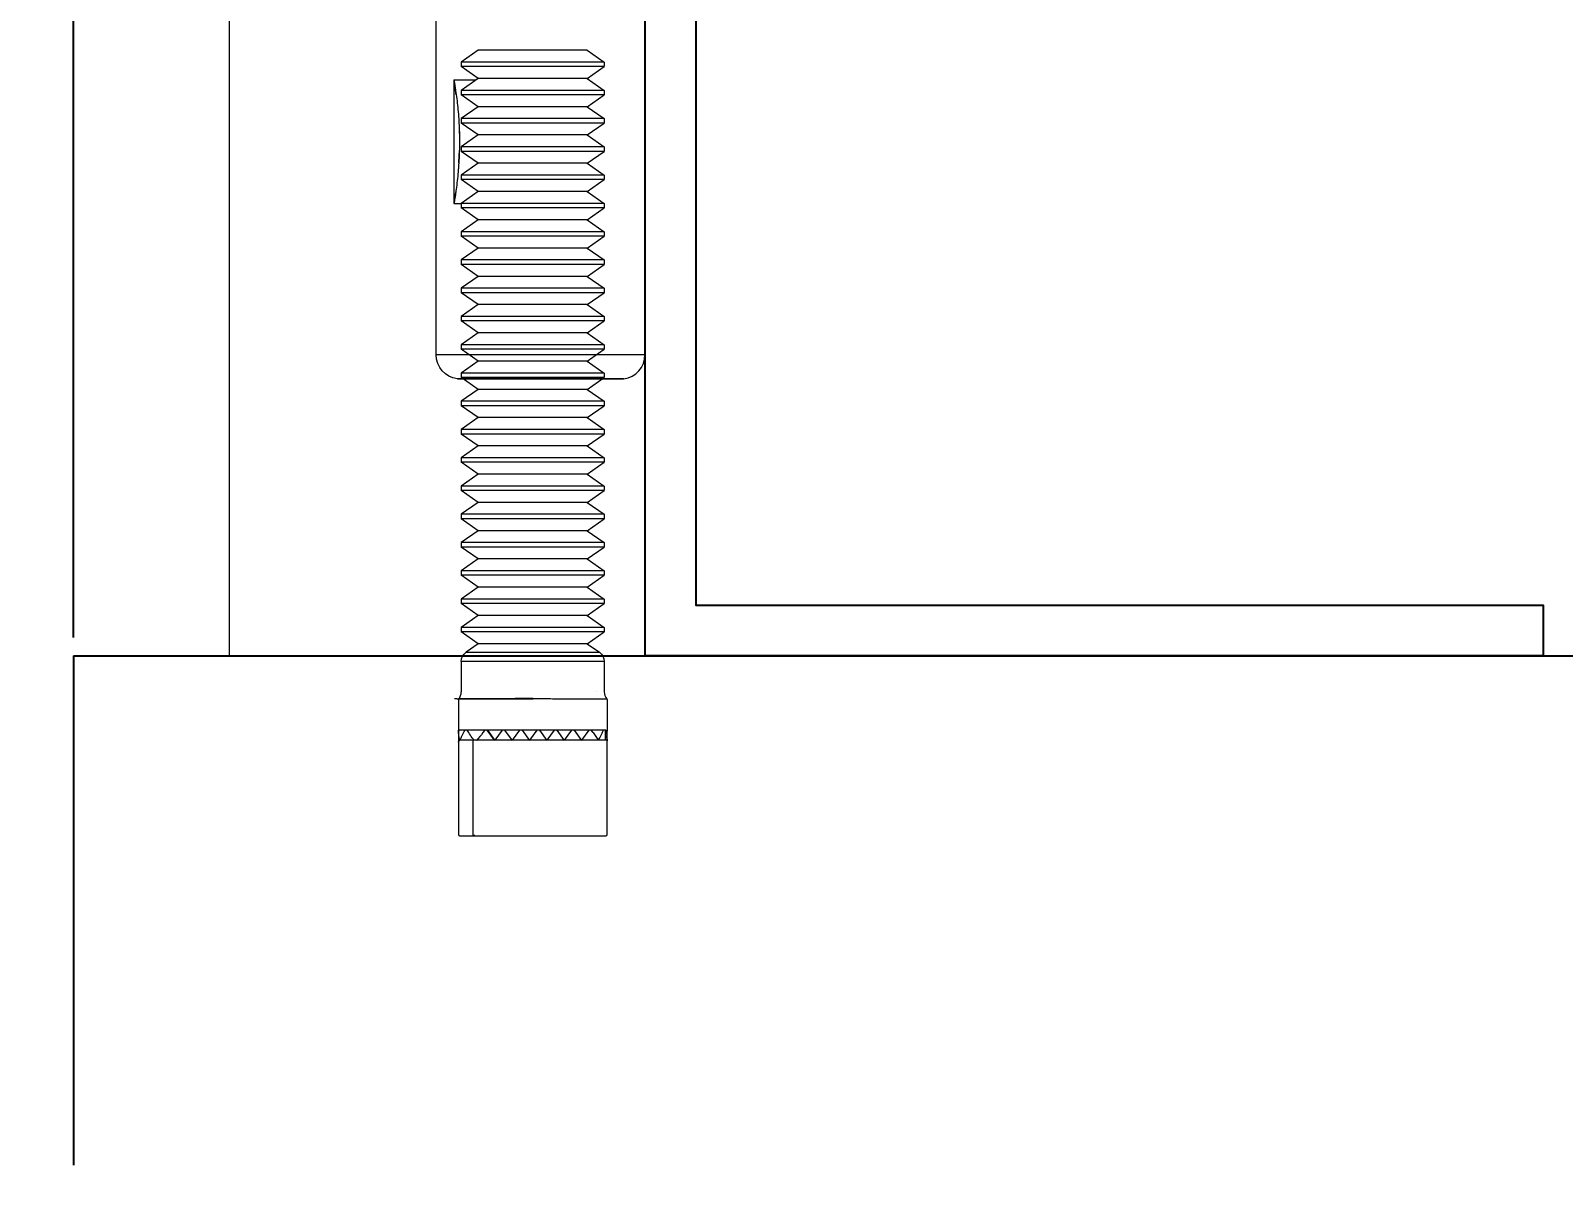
# Model space of a CAD drawing. Header units: inches. Extents: x -456 to 658, y -232 to 0.
# Drawn here: x -429.97 to -409.13, y -45 to -29.35 of the extents above; entities that cross this region are included whole.
import ezdxf

# ---------------------------------------------------------------- set-up
doc = ezdxf.new("R2010")
doc.units = ezdxf.units.IN
doc.header["$MEASUREMENT"] = 0
doc.layers.add('IR_MOD', color=3, linetype='Continuous')
doc.styles.get("Standard").update_dxf_attribs({"font": 'arial.ttf'})
doc.dimstyles.get("Standard").update_dxf_attribs({"dimtxt": 0.18, "dimasz": 0.18, "dimexe": 0.18, "dimexo": 0.0625, "dimgap": 0.09, "dimtad": 0, "dimtih": 1, "dimtoh": 1, "dimdec": 4, "dimzin": 0, "dimdsep": 46, "dimtxsty": 'Standard', "dimcen": 0.09, "dimadec": 0, "dimazin": 0, "dimtfac": 1, "dimtdec": 4, "dimtofl": 0, "dimtmove": 0, "dimatfit": 3, "dimfxl": 1, "dimtolj": 1, "dimtzin": 0, "dimarcsym": 0})

# ---------------------------------------------------------------- blocks, each defined once
blk = doc.blocks.new('*U27')
at = {"color": 0, "linetype": 'Continuous', "lineweight": 0, "extrusion": (0, 0, -1)}
for p, q in [((-0.2253, 1.3745), (-0.2551, 1.3537)), ((-0.0403, 1.3745), (-0.2253, 1.3745)), ((-0.0348, 1.3745), (-0.0403, 1.3745)), ((-0.0348, 1.3745), (-0.0051, 1.3537)), ((-0.1719, 1.3537), (-0.2551, 1.3537)), ((-0.2551, 1.3537), (-0.2551, 1.3459)), ((-0.1719, 1.3459), (-0.2551, 1.3459)), ((-0.2253, 1.325), (-0.2551, 1.3459)), ((-0.0123, 1.3537), (-0.1719, 1.3537)), ((-0.0123, 1.3459), (-0.1719, 1.3459)), ((-0.0348, 1.325), (-0.0051, 1.3459)), ((-0.0051, 1.3537), (-0.0123, 1.3537)), ((-0.0051, 1.3459), (-0.0123, 1.3459)), ((-0.0051, 1.3537), (-0.0051, 1.3459)), ((-0.2253, 1.325), (-0.2551, 1.3042)), ((-0.0403, 1.325), (-0.2253, 1.325)), ((-0.0348, 1.325), (-0.0403, 1.325)), ((-0.0348, 1.325), (-0.0051, 1.3042)), ((-0.0123, 1.3042), (-0.2551, 1.3042)), ((-0.2005, 1.3042), (-0.2551, 1.3042)), ((-0.2551, 1.3042), (-0.2551, 1.2964)), ((-0.0123, 1.2964), (-0.2551, 1.2964)), ((-0.2046, 1.2964), (-0.2551, 1.2964)), ((-0.2253, 1.2756), (-0.2551, 1.2964)), ((-0.0348, 1.2756), (-0.0051, 1.2964)), ((-0.0051, 1.3042), (-0.0123, 1.3042)), ((-0.0051, 1.2964), (-0.0123, 1.2964)), ((-0.0051, 1.3042), (-0.0051, 1.2964)), ((-0.2253, 1.2756), (-0.2551, 1.2548)), ((-0.0403, 1.2756), (-0.2253, 1.2756)), ((-0.2119, 1.2756), (-0.2253, 1.2756)), ((-0.0348, 1.2756), (-0.0403, 1.2756)), ((-0.0348, 1.2756), (-0.0051, 1.2548)), ((-0.0123, 1.2548), (-0.2551, 1.2548)), ((-0.2162, 1.2548), (-0.2551, 1.2548)), ((-0.2551, 1.2548), (-0.2551, 1.247)), ((-0.0123, 1.247), (-0.2551, 1.247)), ((-0.2172, 1.247), (-0.2551, 1.247)), ((-0.2253, 1.2261), (-0.2551, 1.247)), ((-0.0348, 1.2261), (-0.0051, 1.247)), ((-0.0051, 1.2548), (-0.0123, 1.2548)), ((-0.0051, 1.247), (-0.0123, 1.247)), ((-0.0051, 1.2548), (-0.0051, 1.247)), ((-0.2253, 1.2261), (-0.2551, 1.2053)), ((-0.0403, 1.2261), (-0.2253, 1.2261)), ((-0.2189, 1.2261), (-0.2253, 1.2261)), ((-0.0348, 1.2261), (-0.0403, 1.2261)), ((-0.0348, 1.2261), (-0.0051, 1.2053)), ((-0.0123, 1.2053), (-0.2551, 1.2053)), ((-0.219, 1.2053), (-0.2551, 1.2053)), ((-0.2551, 1.2053), (-0.2551, 1.1975)), ((-0.0123, 1.1975), (-0.2551, 1.1975)), ((-0.2186, 1.1975), (-0.2551, 1.1975)), ((-0.2253, 1.1767), (-0.2551, 1.1975)), ((-0.0348, 1.1767), (-0.0051, 1.1975)), ((-0.0051, 1.2053), (-0.0123, 1.2053)), ((-0.0051, 1.1975), (-0.0123, 1.1975)), ((-0.0051, 1.2053), (-0.0051, 1.1975)), ((-0.2253, 1.1767), (-0.2551, 1.1558)), ((-0.0123, 1.1558), (-0.2551, 1.1558)), ((-0.2125, 1.1558), (-0.2551, 1.1558)), ((-0.2551, 1.1558), (-0.2551, 1.148)), ((-0.0403, 1.1767), (-0.2253, 1.1767)), ((-0.2165, 1.1767), (-0.2253, 1.1767)), ((-0.0348, 1.1767), (-0.0403, 1.1767)), ((-0.0348, 1.1767), (-0.0051, 1.1558)), ((-0.0051, 1.1558), (-0.0123, 1.1558)), ((-0.0051, 1.1558), (-0.0051, 1.148)), ((-0.0123, 1.148), (-0.2551, 1.148)), ((-0.2104, 1.148), (-0.2551, 1.148)), ((-0.2253, 1.1272), (-0.2551, 1.148)), ((-0.2253, 1.1272), (-0.2551, 1.1064)), ((-0.2019, 1.1272), (-0.2253, 1.1272)), ((-0.0403, 1.1272), (-0.2253, 1.1272)), ((-0.0348, 1.1272), (-0.0403, 1.1272)), ((-0.0348, 1.1272), (-0.0051, 1.148)), ((-0.0348, 1.1272), (-0.0051, 1.1064)), ((-0.0051, 1.148), (-0.0123, 1.148)), ((-0.1719, 1.1064), (-0.2551, 1.1064)), ((-0.2551, 1.1064), (-0.2551, 1.0986)), ((-0.0123, 1.1064), (-0.1719, 1.1064)), ((-0.0051, 1.1064), (-0.0123, 1.1064)), ((-0.0051, 1.1064), (-0.0051, 1.0986)), ((-0.1719, 1.0986), (-0.2551, 1.0986)), ((-0.2253, 1.0778), (-0.2551, 1.0986)), ((-0.2253, 1.0778), (-0.2551, 1.0569)), ((-0.0403, 1.0778), (-0.2253, 1.0778)), ((-0.0123, 1.0986), (-0.1719, 1.0986)), ((-0.0348, 1.0778), (-0.0403, 1.0778)), ((-0.0348, 1.0778), (-0.0051, 1.0986)), ((-0.0348, 1.0778), (-0.0051, 1.0569)), ((-0.0051, 1.0986), (-0.0123, 1.0986)), ((-0.1719, 1.0569), (-0.2551, 1.0569)), ((-0.2551, 1.0569), (-0.2551, 1.0491)), ((-0.1719, 1.0491), (-0.2551, 1.0491)), ((-0.2253, 1.0283), (-0.2551, 1.0491)), ((-0.0123, 1.0569), (-0.1719, 1.0569)), ((-0.0123, 1.0491), (-0.1719, 1.0491)), ((-0.0348, 1.0283), (-0.0051, 1.0491)), ((-0.0051, 1.0569), (-0.0123, 1.0569)), ((-0.0051, 1.0491), (-0.0123, 1.0491)), ((-0.0051, 1.0569), (-0.0051, 1.0491)), ((-0.2253, 1.0283), (-0.2551, 1.0075)), ((-0.0403, 1.0283), (-0.2253, 1.0283)), ((-0.0348, 1.0283), (-0.0403, 1.0283)), ((-0.0348, 1.0283), (-0.0051, 1.0075)), ((-0.1719, 1.0075), (-0.2551, 1.0075)), ((-0.2551, 1.0075), (-0.2551, 0.9997)), ((-0.1719, 0.9997), (-0.2551, 0.9997)), ((-0.2253, 0.9788), (-0.2551, 0.9997)), ((-0.0123, 1.0075), (-0.1719, 1.0075)), ((-0.0123, 0.9997), (-0.1719, 0.9997)), ((-0.0348, 0.9788), (-0.0051, 0.9997)), ((-0.0051, 1.0075), (-0.0123, 1.0075)), ((-0.0051, 0.9997), (-0.0123, 0.9997)), ((-0.0051, 1.0075), (-0.0051, 0.9997)), ((-0.2253, 0.9788), (-0.2551, 0.958)), ((-0.0403, 0.9788), (-0.2253, 0.9788)), ((-0.0348, 0.9788), (-0.0403, 0.9788)), ((-0.0348, 0.9788), (-0.0051, 0.958)), ((-0.1719, 0.958), (-0.2551, 0.958)), ((-0.2551, 0.958), (-0.2551, 0.9502)), ((-0.1719, 0.9502), (-0.2551, 0.9502)), ((-0.2253, 0.9294), (-0.2551, 0.9502)), ((-0.0123, 0.958), (-0.1719, 0.958)), ((-0.0123, 0.9502), (-0.1719, 0.9502)), ((-0.0348, 0.9294), (-0.0051, 0.9502)), ((-0.0051, 0.958), (-0.0123, 0.958)), ((-0.0051, 0.9502), (-0.0123, 0.9502)), ((-0.0051, 0.958), (-0.0051, 0.9502)), ((-0.2253, 0.9294), (-0.2551, 0.9086)), ((-0.0403, 0.9294), (-0.2253, 0.9294)), ((-0.0348, 0.9294), (-0.0403, 0.9294)), ((-0.0348, 0.9294), (-0.0051, 0.9086)), ((-0.1719, 0.9086), (-0.2551, 0.9086)), ((-0.2551, 0.9086), (-0.2551, 0.9008)), ((-0.1719, 0.9008), (-0.2551, 0.9008)), ((-0.2253, 0.8799), (-0.2551, 0.9008)), ((-0.0123, 0.9086), (-0.1719, 0.9086)), ((-0.0123, 0.9008), (-0.1719, 0.9008)), ((-0.0348, 0.8799), (-0.0051, 0.9008)), ((-0.0051, 0.9086), (-0.0123, 0.9086)), ((-0.0051, 0.9008), (-0.0123, 0.9008)), ((-0.0051, 0.9086), (-0.0051, 0.9008)), ((-0.2253, 0.8799), (-0.2551, 0.8591)), ((-0.1719, 0.8591), (-0.2551, 0.8591)), ((-0.2551, 0.8591), (-0.2551, 0.8513)), ((-0.0403, 0.8799), (-0.2253, 0.8799)), ((-0.0123, 0.8591), (-0.1719, 0.8591)), ((-0.0348, 0.8799), (-0.0403, 0.8799)), ((-0.0348, 0.8799), (-0.0051, 0.8591)), ((-0.0051, 0.8591), (-0.0123, 0.8591)), ((-0.0051, 0.8591), (-0.0051, 0.8513)), ((-0.1719, 0.8513), (-0.2551, 0.8513)), ((-0.2253, 0.8305), (-0.2551, 0.8513)), ((-0.0123, 0.8513), (-0.1719, 0.8513)), ((-0.0348, 0.8305), (-0.0051, 0.8513)), ((-0.0051, 0.8513), (-0.0123, 0.8513)), ((-0.2253, 0.8305), (-0.2551, 0.8096)), ((-0.1719, 0.8096), (-0.2551, 0.8096)), ((-0.2551, 0.8096), (-0.2551, 0.8019)), ((-0.0403, 0.8305), (-0.2253, 0.8305)), ((-0.0123, 0.8096), (-0.1719, 0.8096)), ((-0.0348, 0.8305), (-0.0403, 0.8305)), ((-0.0348, 0.8305), (-0.0051, 0.8096)), ((-0.0051, 0.8096), (-0.0123, 0.8096)), ((-0.0051, 0.8096), (-0.0051, 0.8019)), ((-0.1719, 0.8019), (-0.2551, 0.8019)), ((-0.2253, 0.781), (-0.2551, 0.8019)), ((-0.2253, 0.781), (-0.2551, 0.7602)), ((-0.0403, 0.781), (-0.2253, 0.781)), ((-0.0123, 0.8019), (-0.1719, 0.8019)), ((-0.0348, 0.781), (-0.0403, 0.781)), ((-0.0348, 0.781), (-0.0051, 0.8019)), ((-0.0348, 0.781), (-0.0051, 0.7602)), ((-0.0051, 0.8019), (-0.0123, 0.8019)), ((-0.1719, 0.7602), (-0.2551, 0.7602)), ((-0.2551, 0.7602), (-0.2551, 0.7524)), ((-0.1719, 0.7524), (-0.2551, 0.7524)), ((-0.2253, 0.7316), (-0.2551, 0.7524)), ((-0.0123, 0.7602), (-0.1719, 0.7602)), ((-0.0123, 0.7524), (-0.1719, 0.7524)), ((-0.0348, 0.7316), (-0.0051, 0.7524)), ((-0.0051, 0.7602), (-0.0123, 0.7602)), ((-0.0051, 0.7524), (-0.0123, 0.7524)), ((-0.0051, 0.7602), (-0.0051, 0.7524)), ((-0.2253, 0.7316), (-0.2551, 0.7107)), ((-0.0403, 0.7316), (-0.2253, 0.7316)), ((-0.0348, 0.7316), (-0.0403, 0.7316)), ((-0.0348, 0.7316), (-0.0051, 0.7107)), ((-0.1719, 0.7107), (-0.2551, 0.7107)), ((-0.2551, 0.7107), (-0.2551, 0.7029)), ((-0.1719, 0.7029), (-0.2551, 0.7029)), ((-0.2253, 0.6821), (-0.2551, 0.7029)), ((-0.0123, 0.7107), (-0.1719, 0.7107)), ((-0.0123, 0.7029), (-0.1719, 0.7029)), ((-0.0348, 0.6821), (-0.0051, 0.7029)), ((-0.0051, 0.7107), (-0.0123, 0.7107)), ((-0.0051, 0.7029), (-0.0123, 0.7029)), ((-0.0051, 0.7107), (-0.0051, 0.7029)), ((-0.2253, 0.6821), (-0.2551, 0.6613)), ((-0.0403, 0.6821), (-0.2253, 0.6821)), ((-0.0348, 0.6821), (-0.0403, 0.6821)), ((-0.0348, 0.6821), (-0.0051, 0.6613)), ((-0.1719, 0.6613), (-0.2551, 0.6613)), ((-0.2551, 0.6613), (-0.2551, 0.6535)), ((-0.1719, 0.6535), (-0.2551, 0.6535)), ((-0.2253, 0.6327), (-0.2551, 0.6535)), ((-0.0123, 0.6613), (-0.1719, 0.6613)), ((-0.0123, 0.6535), (-0.1719, 0.6535)), ((-0.0348, 0.6327), (-0.0051, 0.6535)), ((-0.0051, 0.6613), (-0.0123, 0.6613)), ((-0.0051, 0.6535), (-0.0123, 0.6535)), ((-0.0051, 0.6613), (-0.0051, 0.6535)), ((-0.2253, 0.6327), (-0.2551, 0.6118)), ((-0.0403, 0.6327), (-0.2253, 0.6327)), ((-0.0348, 0.6327), (-0.0403, 0.6327)), ((-0.0348, 0.6327), (-0.0051, 0.6118)), ((-0.1719, 0.6118), (-0.2551, 0.6118)), ((-0.2551, 0.6118), (-0.2551, 0.604)), ((-0.1719, 0.604), (-0.2551, 0.604)), ((-0.2253, 0.5832), (-0.2551, 0.604)), ((-0.0123, 0.6118), (-0.1719, 0.6118)), ((-0.0123, 0.604), (-0.1719, 0.604)), ((-0.0348, 0.5832), (-0.0051, 0.604)), ((-0.0051, 0.6118), (-0.0123, 0.6118)), ((-0.0051, 0.604), (-0.0123, 0.604)), ((-0.0051, 0.6118), (-0.0051, 0.604)), ((-0.2253, 0.5832), (-0.2551, 0.5624)), ((-0.0403, 0.5832), (-0.2253, 0.5832)), ((-0.0348, 0.5832), (-0.0403, 0.5832)), ((-0.0348, 0.5832), (-0.0051, 0.5624)), ((-0.1719, 0.5624), (-0.2551, 0.5624)), ((-0.2551, 0.5624), (-0.2551, 0.5546)), ((-0.1719, 0.5546), (-0.2551, 0.5546)), ((-0.2253, 0.5337), (-0.2551, 0.5546)), ((-0.0123, 0.5624), (-0.1719, 0.5624)), ((-0.0123, 0.5546), (-0.1719, 0.5546)), ((-0.0348, 0.5337), (-0.0051, 0.5546)), ((-0.0051, 0.5624), (-0.0123, 0.5624)), ((-0.0051, 0.5546), (-0.0123, 0.5546)), ((-0.0051, 0.5624), (-0.0051, 0.5546)), ((-0.2253, 0.5337), (-0.2551, 0.5129)), ((-0.1719, 0.5129), (-0.2551, 0.5129)), ((-0.2551, 0.5129), (-0.2551, 0.5051)), ((-0.0403, 0.5337), (-0.2253, 0.5337)), ((-0.0123, 0.5129), (-0.1719, 0.5129)), ((-0.0348, 0.5337), (-0.0403, 0.5337)), ((-0.0348, 0.5337), (-0.0051, 0.5129)), ((-0.0051, 0.5129), (-0.0123, 0.5129)), ((-0.0051, 0.5129), (-0.0051, 0.5051)), ((-0.1719, 0.5051), (-0.2551, 0.5051)), ((-0.2253, 0.4843), (-0.2551, 0.5051)), ((-0.2253, 0.4843), (-0.2551, 0.4635)), ((-0.0403, 0.4843), (-0.2253, 0.4843)), ((-0.0123, 0.5051), (-0.1719, 0.5051)), ((-0.0348, 0.4843), (-0.0403, 0.4843)), ((-0.0348, 0.4843), (-0.0051, 0.5051)), ((-0.0348, 0.4843), (-0.0051, 0.4635)), ((-0.0051, 0.5051), (-0.0123, 0.5051)), ((-0.1719, 0.4635), (-0.2551, 0.4635)), ((-0.2551, 0.4635), (-0.2551, 0.4557)), ((-0.1719, 0.4557), (-0.2551, 0.4557)), ((-0.2253, 0.4348), (-0.2551, 0.4557)), ((-0.0123, 0.4635), (-0.1719, 0.4635)), ((-0.0123, 0.4557), (-0.1719, 0.4557)), ((-0.0348, 0.4348), (-0.0051, 0.4557)), ((-0.0051, 0.4635), (-0.0123, 0.4635)), ((-0.0051, 0.4557), (-0.0123, 0.4557)), ((-0.0051, 0.4635), (-0.0051, 0.4557)), ((-0.2253, 0.4348), (-0.2551, 0.414)), ((-0.0403, 0.4348), (-0.2253, 0.4348)), ((-0.0348, 0.4348), (-0.0403, 0.4348)), ((-0.0348, 0.4348), (-0.0051, 0.414)), ((-0.1719, 0.414), (-0.2551, 0.414)), ((-0.2551, 0.414), (-0.2551, 0.4062)), ((-0.1719, 0.4062), (-0.2551, 0.4062)), ((-0.2253, 0.3854), (-0.2551, 0.4062)), ((-0.0123, 0.414), (-0.1719, 0.414)), ((-0.0123, 0.4062), (-0.1719, 0.4062)), ((-0.0348, 0.3854), (-0.0051, 0.4062)), ((-0.0051, 0.414), (-0.0123, 0.414)), ((-0.0051, 0.4062), (-0.0123, 0.4062)), ((-0.0051, 0.414), (-0.0051, 0.4062)), ((-0.2253, 0.3854), (-0.2551, 0.3645)), ((-0.0403, 0.3854), (-0.2253, 0.3854)), ((-0.0348, 0.3854), (-0.0403, 0.3854)), ((-0.0348, 0.3854), (-0.0051, 0.3645)), ((-0.1719, 0.3645), (-0.2551, 0.3645)), ((-0.2551, 0.3645), (-0.2551, 0.3567)), ((-0.1719, 0.3567), (-0.2551, 0.3567)), ((-0.2253, 0.3359), (-0.2551, 0.3567)), ((-0.0123, 0.3645), (-0.1719, 0.3645)), ((-0.0123, 0.3567), (-0.1719, 0.3567)), ((-0.0348, 0.3359), (-0.0051, 0.3567)), ((-0.0051, 0.3645), (-0.0123, 0.3645)), ((-0.0051, 0.3567), (-0.0123, 0.3567)), ((-0.0051, 0.3645), (-0.0051, 0.3567)), ((-0.2253, 0.3359), (-0.2466, 0.3211)), ((-0.0403, 0.3359), (-0.2253, 0.3359)), ((-0.0348, 0.3359), (-0.0403, 0.3359)), ((-0.0348, 0.3359), (-0.0136, 0.3211)), ((-0.1719, 0.3047), (-0.2551, 0.3047)), ((-0.2466, 0.3211), (-0.0203, 0.3211)), ((-0.0123, 0.3047), (-0.1719, 0.3047)), ((-0.0203, 0.3211), (-0.0136, 0.3211)), ((-0.0051, 0.3047), (-0.0123, 0.3047))]:
    blk.add_line(p, q, dxfattribs=at)
at = {"color": 0, "linetype": 'Continuous', "lineweight": 0}
for p, q in [((-0.2678, 1.3225), (-0.229, 1.3225)), ((-0.2678, 1.3225), (-0.2678, 1.1065)), ((-0.2678, 1.1065), (-0.2549, 1.1065)), ((-0.2551, 0.3058), (-0.2551, 0.252)), ((-0.0051, 0.3058), (-0.0051, 0.252)), ((-0.26, 0.238), (-0.26, 0.1815)), ((0, 0.238), (0, 0.183)), ((0, 0.238), (0, 0.183)), ((-0.26, 0.1815), (-0.26, 0.1777)), ((-0.26, 0.1777), (-0.26, 0.002)), ((-0.2567, 0.185), (-0.258, 0.185)), ((-0.2567, 0.185), (-0.258, 0.185)), ((-0.2289, 0.167), (-0.2576, 0.167)), ((-0.2139, 0.185), (-0.2567, 0.185)), ((-0.2139, 0.185), (-0.2567, 0.185)), ((-0.235, 0.167), (-0.235, 0)), ((-0.235, 0.167), (-0.235, 0)), ((-0.1967, 0.167), (-0.2289, 0.167)), ((-0.2139, 0.185), (-0.2173, 0.1804)), ((-0.2139, 0.185), (-0.2173, 0.1804)), ((-0.2098, 0.185), (-0.2139, 0.185)), ((-0.1836, 0.185), (-0.2098, 0.185)), ((-0.1836, 0.185), (-0.2098, 0.185)), ((-0.1967, 0.167), (-0.2098, 0.185)), ((-0.2094, 0.1849), (-0.1963, 0.1668)), ((-0.1664, 0.167), (-0.1967, 0.167)), ((-0.1836, 0.185), (-0.1966, 0.1672)), ((-0.1836, 0.185), (-0.1966, 0.1672)), ((-0.1533, 0.185), (-0.1836, 0.185)), ((-0.1533, 0.185), (-0.1836, 0.185)), ((-0.1793, 0.185), (-0.166, 0.1668)), ((-0.1361, 0.167), (-0.1664, 0.167)), ((-0.1533, 0.185), (-0.1663, 0.1672)), ((-0.1533, 0.185), (-0.1663, 0.1672)), ((-0.1492, 0.185), (-0.1533, 0.185)), ((-0.123, 0.185), (-0.1492, 0.185)), ((-0.123, 0.185), (-0.1492, 0.185)), ((-0.1488, 0.1849), (-0.1357, 0.1668)), ((-0.1058, 0.167), (-0.1361, 0.167)), ((-0.123, 0.185), (-0.136, 0.1672)), ((-0.123, 0.185), (-0.136, 0.1672)), ((-0.1188, 0.185), (-0.123, 0.185)), ((-0.0927, 0.185), (-0.1188, 0.185)), ((-0.0927, 0.185), (-0.1188, 0.185)), ((-0.1185, 0.1849), (-0.1054, 0.1668)), ((-0.0754, 0.167), (-0.1058, 0.167)), ((-0.0927, 0.185), (-0.1057, 0.1672)), ((-0.0927, 0.185), (-0.1057, 0.1672)), ((-0.0885, 0.185), (-0.0927, 0.185)), ((-0.0624, 0.185), (-0.0885, 0.185)), ((-0.0624, 0.185), (-0.0885, 0.185)), ((-0.0882, 0.1849), (-0.075, 0.1668)), ((-0.0451, 0.167), (-0.0754, 0.167)), ((-0.0624, 0.185), (-0.0753, 0.1672)), ((-0.0624, 0.185), (-0.0753, 0.1672)), ((-0.0582, 0.185), (-0.0624, 0.185)), ((-0.0321, 0.185), (-0.0582, 0.185)), ((-0.0321, 0.185), (-0.0582, 0.185)), ((-0.0579, 0.1849), (-0.0447, 0.1668)), ((-0.0159, 0.167), (-0.0451, 0.167)), ((-0.0321, 0.185), (-0.045, 0.1672)), ((-0.0321, 0.185), (-0.045, 0.1672)), ((-0.0279, 0.185), (-0.0321, 0.185)), ((-0.0068, 0.185), (-0.0279, 0.185)), ((-0.0068, 0.185), (-0.0279, 0.185)), ((-0.0247, 0.1806), (-0.0279, 0.185)), ((-0.0123, 0.167), (-0.0159, 0.167)), ((-0.0123, 0.167), (-0.0123, 0.167)), ((-0.0033, 0.167), (-0.0123, 0.167)), ((-0.0061, 0.185), (-0.0068, 0.185)), ((-0.0041, 0.185), (-0.0061, 0.185)), ((-0.0033, 0.185), (-0.0041, 0.185)), ((-0.0033, 0.185), (-0.0041, 0.185)), ((-0.0033, 0.185), (-0.0033, 0.1848)), ((-0.0033, 0.185), (-0.0033, 0.1848)), ((-0.002, 0.185), (-0.0033, 0.185)), ((-0.0033, 0.1848), (-0.0033, 0.167)), ((-0.0033, 0.1848), (-0.0033, 0.167)), ((-0.0008, 0.167), (-0.0033, 0.167)), ((0, 0.1715), (0, 0.183)), ((0, 0.1715), (0, 0.183)), ((0, 0.002), (0, 0.1715)), ((0, 0.002), (0, 0.1715)), ((-0.258, 0), (-0.216, 0)), ((-0.258, 0), (-0.216, 0)), ((-0.2349, 0), (-0.002, 0)), ((-0.2349, 0), (-0.002, 0))]:
    blk.add_line(p, q, dxfattribs=at)
at = {"color": 0, "linetype": 'Continuous', "lineweight": 0, "extrusion": (0, 0, -1)}
for centre, start, end in [((0.2351, 0.3047), 0, 55), ((0.0251, 0.3047), 125, 180)]:
    blk.add_arc(centre, 0.02, start, end, dxfattribs=at)
at = {"color": 0, "linetype": 'Continuous', "lineweight": 0}
for centre, radius, start, end in [((-0.2751, 0.252), 0.02, 320.5994, 360), ((0.0149, 0.252), 0.02, 180, 219.4006), ((-0.258, 0.002), 0.002, 180, 270), ((-0.002, 0.002), 0.002, 270, 0)]:
    blk.add_arc(centre, radius, start, end, dxfattribs=at)
at = {"color": 0, "linetype": 'Continuous', "lineweight": 0, "extrusion": (0, 0, -1)}
for centre, major_axis, ratio, start_param, end_param in [((-0.2658, 1.3107), (-0.002, 0.0118), 0.000041, 6.283179, 6.561519), ((-0.2658, 1.3107), (-0.002, 0.0118), 0.000041, 6.283179, 6.561519), ((-0.2647, 1.3037), (0.0031, -0.0187), 0.001457, 3.338086, 3.752138), ((-0.2648, 1.3041), (-0.003, 0.0184), 0.001397, 0.214102, 0.583739), ((-0.2647, 1.3037), (0.0031, -0.0187), 0.001457, 3.354198, 3.72011), ((-0.5659, -0.1928), (-0.2751, -1.5481), 0.09048, 3.450892, 3.481366), ((-0.5659, -0.1928), (-0.2751, -1.5481), 0.09048, 3.450892, 3.481366), ((-0.3073, 1.149), (-0.0147, -0.2071), 0.226838, 4.139277, 4.22833), ((-0.3073, 1.149), (-0.0147, -0.2071), 0.226838, 4.139277, 4.22833), ((-0.3318, 1.2149), (0.0003, -0.2098), 0.350551, 4.581205, 4.659002), ((-0.3318, 1.2149), (0.0003, -0.2098), 0.350551, 4.581205, 4.61582), ((-0.3318, 1.2149), (0.0003, -0.2098), 0.350551, 4.61582, 4.659002), ((-0.2977, 1.2178), (0.0009, -0.1529), 0.258149, 4.659285, 4.873817), ((-0.2977, 1.2178), (0.0009, -0.1529), 0.258149, 4.659285, 4.873817), ((-0.3365, 1.2145), (0, 0.2148), 0.364617, 1.487736, 1.5166), ((-0.3365, 1.2145), (0, 0.2148), 0.364617, 1.487736, 1.5166), ((-0.3023, 1.2511), (0.0088, -0.1791), 0.241202, 5.051547, 5.148584), ((-0.3023, 1.2511), (0.0088, -0.1791), 0.241202, 5.051547, 5.148584), ((-0.3306, 1.4027), (0.039, -0.3292), 0.186741, 5.488085, 5.556611), ((-0.3306, 1.4027), (0.039, -0.3292), 0.186741, 5.488085, 5.556611), ((-1.2968, 6.4045), (-1.0061, 5.3308), 0.049198, 2.961024, 2.968982), ((-1.2968, 6.4045), (-1.0061, 5.3308), 0.049198, 2.961024, 2.968982), ((-0.2656, 1.1195), (-0.0022, -0.013), 0.000226, 5.799237, 6.283292), ((-0.2658, 1.1184), (-0.002, -0.0119), 0.000051, 5.98516, 6.283195), ((-0.2658, 1.1184), (-0.002, -0.0119), 0.000051, 5.98516, 6.283195), ((-0.2645, 1.1265), (0.0033, 0.02), 0.001704, 2.528757, 2.921594), ((-0.2624, 1.1413), (-0.0055, -0.0347), 0.003811, 5.659212, 5.998901), ((-0.0021, 0.2601), (0, -0.02), 0.882759, 1.191239, 1.191963), ((-0.0021, 0.2601), (0, -0.02), 0.882759, 1.191239, 1.191963), ((-0.258, 0.238), (-0.002, 0), 0.999997, 0.000006, 1.047198), ((-0.002, 0.238), (-0.00193, -0.00193), 0.26795, 2.00027, 2.018153), ((-0.002, 0.238), (-0.00067, 0.00188), 1, 1.226954, 1.914623), ((-0.1249, 0.0451), (-0.1286, 0.1575), 0.263267, 5.783194, 5.971423), ((-0.258, 0.183), (0, 0.002), 0.999995, 4.712316, 5.557748), ((-0.258, 0.1815), (-0.002, 0), 0.568196, 6.28318, 6.560186), ((-0.258, 0.1639), (0, 0.00233), 0.859056, 4.7124, 5.557819), ((-0.258, 0.183), (0.00144, -0.00139), 0.999993, 3.217407, 3.942776), ((-0.258, 0.183), (0.00144, -0.00139), 0.999993, 3.217407, 3.942776), ((-0.258, 0.1658), (-0.00191, -0.00138), 0.384583, 1.107046, 2.035), ((-0.258, 0.1658), (-0.00191, -0.00138), 0.384583, 1.107104, 2.035), ((-0.258, 0.1655), (-0.00192, -0.00132), 0.429529, 1.132781, 1.858145), ((-0.258, 0.1655), (-0.00192, -0.00132), 0.429529, 1.132781, 1.858145), ((-0.2113, 0.2053), (-0.0457, -0.0559), 0.263265, 0.626058, 0.995193), ((-0.2113, 0.2053), (-0.0457, -0.0559), 0.263265, 0.626058, 0.995193), ((-0.2087, 0.1668), (-0.0457, 0.0559), 0.263265, 4.927925, 5.248227), ((-0.2087, 0.1668), (-0.0457, 0.0559), 0.263265, 4.927925, 5.248227), ((-0.2305, 0.165), (-0.00182, -0.00191), 0.359424, 2.812899, 3.431677), ((-0.2305, 0.165), (-0.00182, -0.00191), 0.359424, 2.812899, 3.155399), ((-0.2305, 0.165), (-0.00182, -0.00191), 0.359424, 3.155399, 3.431671), ((-0.2313, 0.1804), (-0.0267, -0.0326), 0.263266, 4.500552, 4.923359), ((-0.2313, 0.1804), (-0.0267, -0.0326), 0.263266, 4.500552, 4.923359), ((-0.2106, 0.183), (-0.001, -0.00196), 0.414674, 2.933391, 3.349795), ((-0.15, 0.183), (-0.001, -0.00196), 0.414692, 2.933377, 3.3498), ((-0.1196, 0.183), (-0.001, -0.00196), 0.414692, 2.933377, 3.3498), ((-0.0893, 0.183), (-0.001, -0.00196), 0.414692, 2.933377, 3.3498), ((-0.059, 0.183), (-0.001, -0.00196), 0.414692, 2.933377, 3.3498), ((-0.0287, 0.183), (-0.001, -0.00196), 0.414674, 2.933391, 3.349795), ((-0.0487, 0.1806), (-0.0457, 0.0559), 0.263265, 1.782628, 2.021768), ((-0.0487, 0.1806), (-0.0457, 0.0559), 0.263265, 1.782628, 2.021768), ((-0.0513, 0.1498), (-0.0457, -0.0559), 0.263266, 3.837701, 4.18868), ((-0.0513, 0.1498), (-0.0457, -0.0559), 0.263266, 3.837701, 4.18868), ((-0.0031, 0.1815), (-0.00123, 0.00347), 0.47502, 0.167363, 0.567977), ((-0.0031, 0.1815), (-0.00123, 0.00347), 0.47502, 0.167363, 0.567977), ((-0.1351, 0.306), (-0.1286, 0.1574), 0.263282, 2.632027, 2.729955), ((-0.1351, 0.306), (-0.1286, 0.1574), 0.263282, 2.632027, 2.729955), ((-0.002, 0.183), (0, -0.002), 1, 3.141588, 4.712384), ((-0.0032, 0.1648), (-0.00308, -0.00198), 0.346504, 2.646802, 3.327938), ((-0.0032, 0.1648), (-0.00308, -0.00198), 0.346504, 2.646802, 3.327938), ((-0.3783, 0.0169), (-0.3724, -0.1758), 0.376716, 3.296235, 3.310441), ((-0.0014, 0.1664), (0.00005, -0.00202), 0.697281, 4.630699, 4.746057), ((-0.2349, 0.002), (-0.00302, 0), 0.662572, 3.525989, 4.712389), ((-0.2345, 0.002), (-0.00201, 0), 0.997014, 3.525977, 4.712371)]:
    blk.add_ellipse(centre, major_axis=major_axis, ratio=ratio, start_param=start_param, end_param=end_param, dxfattribs=at)
at = {"color": 0, "linetype": 'Continuous', "lineweight": 0}
for points in [[(-0.2673, 1.3194), (-0.267, 1.3175), (-0.2666, 1.3149), (-0.2661, 1.312)], [(-0.2673, 1.3194), (-0.267, 1.3175), (-0.2666, 1.3149), (-0.2661, 1.312)], [(-0.2661, 1.312), (-0.2657, 1.3095), (-0.2653, 1.3067), (-0.2649, 1.3038)], [(-0.2661, 1.312), (-0.2657, 1.3095), (-0.2653, 1.3067), (-0.2649, 1.3038)], [(-0.2638, 1.2964), (-0.2646, 1.302), (-0.2654, 1.3074), (-0.2661, 1.312)], [(-0.2638, 1.2964), (-0.2646, 1.302), (-0.2654, 1.3074), (-0.2661, 1.312)], [(-0.2649, 1.3038), (-0.2642, 1.2993), (-0.2636, 1.2945), (-0.2629, 1.2895)], [(-0.2649, 1.3038), (-0.2642, 1.2993), (-0.2636, 1.2945), (-0.2629, 1.2895)], [(-0.2629, 1.2895), (-0.2623, 1.2846), (-0.2618, 1.2795), (-0.2612, 1.2743)], [(-0.2629, 1.2895), (-0.2623, 1.2846), (-0.2618, 1.2795), (-0.2612, 1.2743)], [(-0.2594, 1.1773), (-0.2591, 1.1827), (-0.2588, 1.1881), (-0.2586, 1.1935)], [(-0.2606, 1.1614), (-0.2611, 1.1562), (-0.2616, 1.151), (-0.2622, 1.1459)], [(-0.2606, 1.1614), (-0.2611, 1.1562), (-0.2616, 1.151), (-0.2622, 1.1459)], [(-0.264, 1.1312), (-0.2645, 1.1278), (-0.265, 1.1246), (-0.2654, 1.1215)], [(-0.264, 1.1312), (-0.2645, 1.1278), (-0.265, 1.1246), (-0.2654, 1.1215)], [(-0.2622, 1.1459), (-0.2628, 1.1409), (-0.2634, 1.1359), (-0.264, 1.1312)], [(-0.2622, 1.1459), (-0.2628, 1.1409), (-0.2634, 1.1359), (-0.264, 1.1312)], [(-0.2654, 1.1215), (-0.2661, 1.1171), (-0.2667, 1.113), (-0.2672, 1.1102)], [(-0.2654, 1.1215), (-0.2661, 1.1171), (-0.2667, 1.113), (-0.2672, 1.1102)], [(-0.2667, 1.1131), (-0.2662, 1.1165), (-0.2655, 1.1208), (-0.2648, 1.1254)], [(-0.1959, 0.2396), (-0.2348, 0.2394), (-0.2595, 0.2393), (-0.2595, 0.2393)], [(-0.2569, 0.2396), (-0.2472, 0.2394), (-0.2137, 0.2393), (-0.1705, 0.2393)], [(-0.1728, 0.2397), (-0.1805, 0.2396), (-0.1882, 0.2396), (-0.1959, 0.2396)], [(-0.1405, 0.24), (-0.1513, 0.24), (-0.1621, 0.2399), (-0.1728, 0.2397)], [(-0.0872, 0.2397), (-0.0795, 0.2396), (-0.0718, 0.2396), (-0.0641, 0.2396)], [(-0.0872, 0.2397), (-0.0795, 0.2396), (-0.0718, 0.2396), (-0.0641, 0.2396)], [(-0.0641, 0.2396), (-0.0252, 0.2394), (-0.0005, 0.2393), (-0.0005, 0.2393)]]:
    blk.add_open_spline(points, degree=3, dxfattribs=at)
for points, knots in [([(-0.2671, 0.24), (-0.2664, 0.24), (-0.2656, 0.24), (-0.2649, 0.24), (-0.2641, 0.2399), (-0.2633, 0.2398), (-0.2624, 0.2398), (-0.2621, 0.2398), (-0.2618, 0.2397), (-0.2615, 0.2397), (-0.26, 0.2396), (-0.2585, 0.2396), (-0.2569, 0.2396)], [0, 0, 0, 0, 0.000389338, 0.000389338, 0.000389338, 0.000790884, 0.000790884, 0.000790884, 0.000930258, 0.000930258, 0.000930258, 0.001605217, 0.001605217, 0.001605217, 0.001605217]), ([(-0.1959, 0.2396), (-0.1959, 0.2396), (-0.1959, 0.2396), (-0.1959, 0.2396), (-0.1976, 0.2395), (-0.1992, 0.2395), (-0.2009, 0.2395), (-0.2038, 0.2395), (-0.2066, 0.2395), (-0.2094, 0.2395), (-0.2139, 0.2395), (-0.2181, 0.2395), (-0.222, 0.2395), (-0.226, 0.2395), (-0.2296, 0.2395), (-0.233, 0.2395), (-0.2337, 0.2395), (-0.2343, 0.2395), (-0.2349, 0.2395), (-0.2368, 0.2395), (-0.2387, 0.2395), (-0.2405, 0.2395), (-0.2411, 0.2395), (-0.2418, 0.2395), (-0.2424, 0.2395), (-0.2432, 0.2395), (-0.244, 0.2395), (-0.2448, 0.2395), (-0.2466, 0.2395), (-0.2483, 0.2395), (-0.2498, 0.2395), (-0.2519, 0.2395), (-0.2537, 0.2394), (-0.2552, 0.2394), (-0.2554, 0.2394), (-0.2556, 0.2394), (-0.2558, 0.2394), (-0.257, 0.2394), (-0.258, 0.2394), (-0.2586, 0.2393), (-0.2589, 0.2393), (-0.2591, 0.2393), (-0.2593, 0.2393), (-0.2595, 0.2393), (-0.2595, 0.2393), (-0.2595, 0.2393)], [-0.000011, -0.000011, -0.000011, -0.000011, 0, 0, 0, 0.043409, 0.043409, 0.043409, 0.120414, 0.120414, 0.120414, 0.246447, 0.246447, 0.246447, 0.372537, 0.372537, 0.372537, 0.3952, 0.3952, 0.3952, 0.4708, 0.4708, 0.4708, 0.498843, 0.498843, 0.498843, 0.53695, 0.53695, 0.53695, 0.624334, 0.624334, 0.624334, 0.750058, 0.750058, 0.750058, 0.768475, 0.768475, 0.768475, 0.884237, 0.884237, 0.884237, 0.942119, 0.942119, 0.942119, 1, 1, 1, 1]), ([(-0.1302, 0.24), (-0.1337, 0.24), (-0.1371, 0.24), (-0.1405, 0.24), (-0.145, 0.24), (-0.1496, 0.24), (-0.1541, 0.24), (-0.1587, 0.2399), (-0.1633, 0.2398), (-0.168, 0.2398), (-0.1696, 0.2398), (-0.1712, 0.2397), (-0.1728, 0.2397), (-0.1923, 0.2395), (-0.2113, 0.2394), (-0.2297, 0.2394)], [-0.000293758, -0.000293758, -0.000293758, -0.000293758, 0, 0, 0, 0.000389339, 0.000389339, 0.000389339, 0.000790887, 0.000790887, 0.000790887, 0.000930258, 0.000930258, 0.000930258, 0.002630967, 0.002630967, 0.002630967, 0.002630967]), ([(-0.1728, 0.2397), (-0.1805, 0.2396), (-0.1882, 0.2396), (-0.1959, 0.2396), (-0.1959, 0.2396), (-0.1959, 0.2396), (-0.1959, 0.2396)], [0.000930258, 0.000930258, 0.000930258, 0.000930258, 0.0016052173, 0.0016052173, 0.0016052173, 0.0016052579, 0.0016052579, 0.0016052579, 0.0016052579]), ([(-0.1705, 0.2393), (-0.1704, 0.2393), (-0.1702, 0.2393), (-0.17, 0.2393), (-0.1592, 0.2393), (-0.1483, 0.2395), (-0.1373, 0.2397), (-0.132, 0.2398), (-0.1267, 0.2399), (-0.1213, 0.2399), (-0.1162, 0.24), (-0.111, 0.24), (-0.1058, 0.24)], [0, 0, 0, 0, 0.000014458, 0.000014458, 0.000014458, 0.000892022, 0.000892022, 0.000892022, 0.001319399, 0.001319399, 0.001319399, 0.001731239, 0.001731239, 0.001731239, 0.001731239]), ([(-0.1302, 0.24), (-0.1266, 0.24), (-0.1231, 0.24), (-0.1195, 0.24), (-0.1087, 0.24), (-0.0979, 0.2399), (-0.0872, 0.2397)], [-0.000306459, -0.000306459, -0.000306459, -0.000306459, 0, 0, 0, 0.000930258, 0.000930258, 0.000930258, 0.000930258]), ([(-0.1218, 0.24), (-0.121, 0.24), (-0.1202, 0.24), (-0.1195, 0.24), (-0.1103, 0.24), (-0.1012, 0.2399), (-0.092, 0.2398), (-0.0904, 0.2398), (-0.0888, 0.2397), (-0.0872, 0.2397)], [-0.0000654962, -0.0000654962, -0.0000654962, -0.0000654962, 0, 0, 0, 0.0007909001, 0.0007909001, 0.0007909001, 0.000930258, 0.000930258, 0.000930258, 0.000930258]), ([(-0.0641, 0.2396), (-0.0607, 0.2395), (-0.0575, 0.2395), (-0.0543, 0.2395), (-0.0483, 0.2395), (-0.0427, 0.2395), (-0.0376, 0.2395), (-0.0337, 0.2395), (-0.03, 0.2395), (-0.0266, 0.2395), (-0.0249, 0.2395), (-0.0231, 0.2395), (-0.0215, 0.2395), (-0.0207, 0.2395), (-0.0198, 0.2395), (-0.019, 0.2395), (-0.0185, 0.2395), (-0.018, 0.2395), (-0.0174, 0.2395), (-0.0172, 0.2395), (-0.017, 0.2395), (-0.0169, 0.2395), (-0.0143, 0.2395), (-0.0121, 0.2395), (-0.0101, 0.2395), (-0.008, 0.2395), (-0.0062, 0.2394), (-0.0048, 0.2394), (-0.0033, 0.2394), (-0.0022, 0.2394), (-0.0015, 0.2393), (-0.0012, 0.2393), (-0.0009, 0.2393), (-0.0007, 0.2393), (-0.0005, 0.2393), (-0.0005, 0.2393), (-0.0005, 0.2393)], [0, 0, 0, 0, 0.086817, 0.086817, 0.086817, 0.25123, 0.25123, 0.25123, 0.376446, 0.376446, 0.376446, 0.443088, 0.443088, 0.443088, 0.477895, 0.477895, 0.477895, 0.501846, 0.501846, 0.501846, 0.510527, 0.510527, 0.510527, 0.626651, 0.626651, 0.626651, 0.751552, 0.751552, 0.751552, 0.877632, 0.877632, 0.877632, 0.938816, 0.938816, 0.938816, 1, 1, 1, 1]), ([(-0.0005, 0.2393), (-0.0005, 0.2393), (-0.0005, 0.2394), (-0.0006, 0.2395), (-0.0007, 0.2395), (-0.0007, 0.2396), (-0.0008, 0.2397), (-0.0009, 0.2397), (-0.001, 0.2398), (-0.0011, 0.2398), (-0.0013, 0.24), (-0.0016, 0.24), (-0.002, 0.24)], [0, 0, 0, 0, 0.000577079, 0.000577079, 0.000577079, 0.000865623, 0.000865623, 0.000865623, 0.001154166, 0.001154166, 0.001154166, 0.001731239, 0.001731239, 0.001731239, 0.001731239]), ([(-0.0005, 0.2393), (-0.0005, 0.2393), (-0.0005, 0.2394), (-0.0006, 0.2395), (-0.0007, 0.2395), (-0.0007, 0.2396), (-0.0008, 0.2397), (-0.0008, 0.2397), (-0.0008, 0.2397), (-0.0008, 0.2397), (-0.0009, 0.2397), (-0.001, 0.2398), (-0.0011, 0.2398), (-0.0012, 0.2399), (-0.0013, 0.2399), (-0.0013, 0.2399), (-0.0015, 0.24), (-0.0017, 0.24), (-0.002, 0.24)], [0, 0, 0, 0, 0.000577079, 0.000577079, 0.000577079, 0.000865623, 0.000865623, 0.000865623, 0.000892009, 0.000892009, 0.000892009, 0.001154166, 0.001154166, 0.001154166, 0.001319444, 0.001319444, 0.001319444, 0.001731239, 0.001731239, 0.001731239, 0.001731239]), ([(-0.2593, 0.1658), (-0.2595, 0.1656), (-0.2597, 0.1653), (-0.2599, 0.1647), (-0.26, 0.1643), (-0.26, 0.164), (-0.26, 0.164), (-0.26, 0.164)], [0.000001972, 0.000001972, 0.000001972, 0.000001972, 0.000956299, 0.000956299, 0.002007902, 0.002007902, 0.00202887, 0.00202887, 0.00202887, 0.00202887]), ([(-0.0001, 0.169), (-0.0002, 0.1709), (-0.0004, 0.1729), (-0.0006, 0.1748), (-0.0006, 0.175), (-0.0007, 0.1752)], [0.00565434, 0.00565434, 0.00565434, 0.00565434, 0.01458548, 0.01458548, 0.01567346, 0.01567346, 0.01567346, 0.01567346])]:
    blk.add_open_spline(points, degree=3, knots=knots, dxfattribs=at)
blk = doc.blocks.new('A$C55315FAE')
at = {"color": 0, "linetype": 'Continuous', "lineweight": 0, "extrusion": (1, -1.83697e-16, 0)}
for p, q in [((0.45, 1.4296), (0.3425, 1.4296)), ((0.665, 1.4296), (0.45, 1.4296)), ((0.7725, 1.4296), (0.665, 1.4296)), ((0.3425, 1.2965), (0.3425, 1.4106)), ((0.343, 1.4106), (0.343, 1.2965)), ((0.557, 1.2965), (0.557, 1.4106)), ((0.558, 1.4106), (0.558, 1.2965)), ((0.772, 1.2965), (0.772, 1.4106)), ((0.7725, 1.4106), (0.7725, 1.2965)), ((1.0836, 1.2016), (0.0314, 1.2016)), ((1.115, 1.1552), (0, 1.1552)), ((0, 1.1396), (0, 1.1552)), ((1.115, 1.1396), (1.115, 1.1552)), ((1.115, 1.1396), (0, 1.1396)), ((1.105, 1.1296), (0.01, 1.1296)), ((0.375, 0.0421), (0.375, 1.1296)), ((0.74, 0.0421), (0.74, 1.1296)), ((0.74, 0.0421), (0.375, 0.0421)), ((0.703, 0), (0.412, 0)), ((0.4133, -0.0001), (0.7017, -0.0001))]:
    blk.add_line(p, q, dxfattribs=at)
at = {"color": 0, "linetype": 'Continuous', "lineweight": 0, "extrusion": (0, 0, -1)}
for centre, radius, start, end in [((-0.404, 0.2736), 1, 68.1221, 84.9035), ((-0.05, 1.1552), 0.05, 360, 68.1221), ((-0.01, 1.1396), 0.01, 270, 0), ((-0.4175, 0.0421), 0.0425, 277.4735, 0), ((-0.7017, 0.0099), 0.01, 262.5265, 270)]:
    blk.add_arc(centre, radius, start, end, dxfattribs=at)
at = {"color": 0, "linetype": 'Continuous', "lineweight": 0}
for centre, radius, start, end in [((0.711, 0.2736), 1, 68.1221, 84.9035), ((1.065, 1.1552), 0.05, 0, 68.1221), ((1.105, 1.1396), 0.01, 270, 360), ((0.6975, 0.0421), 0.0425, 277.4735, 0), ((0.4133, 0.0099), 0.01, 262.5265, 270)]:
    blk.add_arc(centre, radius, start, end, dxfattribs=at)
for centre, major_axis, ratio, start_param, end_param in [((0.3435, 1.4111), (0.000992, 0.000528), 0.227263, -3.262131, -2.214176), ((0.5575, 1.4111), (0.000999, 0), 0.574448, -2.095215, -1.047261), ((0.7715, 1.4111), (0.000991, -0.000528), 0.22736, -0.927483, 0.120469), ((0.3125, 1.2965), (0.03, 0), 0.998587, -1.465807, 0), ((0.3436, 1.2999), (-0.001, -0.00378), 0.131289, -0.455791, 0.525369), ((0.5575, 1.2999), (0, -0.00378), 0.280632, -0.490474, 0.490494), ((0.573, 1.2965), (0.0018, -0.0299), 0.499293, -1.601468, -0.135661), ((0.787, 1.2965), (-0.0018, -0.0299), 0.499293, -1.540125, -0.074318), ((0.7714, 1.2999), (0.001, -0.00378), 0.131266, -0.525272, 0.455714), ((0.8025, 1.2965), (-0.03, 0), 0.998587, 0, 1.465807)]:
    blk.add_ellipse(centre, major_axis=major_axis, ratio=ratio, start_param=start_param, end_param=end_param, dxfattribs=at)
at = {"color": 0, "linetype": 'Continuous', "lineweight": 0, "extrusion": (0, 0, -1)}
for centre, major_axis, start_param, end_param in [((0.328, 1.2965), (0.0018, -0.0299), -1.540125, -0.074318), ((0.542, 1.2965), (-0.0018, -0.0299), -1.601468, -0.135661)]:
    blk.add_ellipse(centre, major_axis=major_axis, ratio=0.499293, start_param=start_param, end_param=end_param, dxfattribs=at)
at = {"color": 0, "linetype": 'Continuous', "lineweight": 0}
for points, weights in [([(0.3425, 1.4296), (0.3425, 1.4296), (0.3425, 1.4106)], [1.69478997266, 1.69478997266, 1.5740886877]), ([(0.343, 1.4106), (0.4003, 1.4296), (0.45, 1.4296)], [1.57408868737, 1.69478997147, 1.69478997139]), ([(0.45, 1.4296), (0.4997, 1.4296), (0.557, 1.4106)], [1.69478997139, 1.69478997131, 1.57408868715]), ([(0.558, 1.4106), (0.6153, 1.4296), (0.665, 1.4296)], [1.57408868768, 1.69478997205, 1.69478997214]), ([(0.665, 1.4296), (0.7147, 1.4296), (0.772, 1.4106)], [1.69478997214, 1.69478997222, 1.5740886879]), ([(0.7725, 1.4106), (0.7725, 1.4296), (0.7725, 1.4296)], [1.5740886877, 1.69478997266, 1.69478997266])]:
    blk.add_rational_spline(points, weights, degree=2, dxfattribs=at)
for points, knots in [([(0.3152, 1.2697), (0.3184, 1.27), (0.3216, 1.2708), (0.3275, 1.2734), (0.3303, 1.2752), (0.3351, 1.2796), (0.3372, 1.2822), (0.3403, 1.2879), (0.3414, 1.291), (0.3423, 1.296), (0.3425, 1.2978), (0.3425, 1.2996)], [0, 0, 0, 0, 0.00966173, 0.00966173, 0.01941658, 0.01941658, 0.02916807, 0.02916807, 0.03891968, 0.03891968, 0.04427558, 0.04427558, 0.04427558, 0.04427558]), ([(0.343, 1.2965), (0.3787, 1.2987), (0.4143, 1.2996), (0.45, 1.2996), (0.4857, 1.2996), (0.5213, 1.2987), (0.557, 1.2965)], [0, 0, 0, 0, 0.5, 0.5, 0.5, 1, 1, 1, 1]), ([(0.558, 1.2965), (0.5937, 1.2987), (0.6293, 1.2996), (0.665, 1.2996), (0.7007, 1.2996), (0.7363, 1.2987), (0.772, 1.2965)], [0, 0, 0, 0, 0.5, 0.5, 0.5, 1, 1, 1, 1]), ([(0.7725, 1.2996), (0.7725, 1.2976), (0.7727, 1.2957), (0.7734, 1.292), (0.7739, 1.2902), (0.7754, 1.2865), (0.7764, 1.2846), (0.7787, 1.2812), (0.7801, 1.2795), (0.7831, 1.2766), (0.7847, 1.2753), (0.7883, 1.2731), (0.7902, 1.2721), (0.7946, 1.2705), (0.7972, 1.2699), (0.7998, 1.2697)], [0, 0, 0, 0, 0.0057829, 0.0057829, 0.01135855, 0.01135855, 0.01764174, 0.01764174, 0.02392493, 0.02392493, 0.03020811, 0.03020811, 0.0364913, 0.0364913, 0.04436934, 0.04436934, 0.04436934, 0.04436934]), ([(0.3309, 1.2667), (0.328, 1.2665), (0.3253, 1.2664), (0.3231, 1.2664), (0.322, 1.2663), (0.321, 1.2663), (0.3201, 1.2663), (0.32, 1.2663), (0.3199, 1.2663), (0.3198, 1.2663), (0.3197, 1.2663), (0.3196, 1.2663), (0.3195, 1.2663), (0.3188, 1.2663), (0.3183, 1.2663), (0.3178, 1.2663), (0.3164, 1.2664), (0.3157, 1.2665), (0.3156, 1.2667)], [0, 0, 0, 0, 0.0002594722, 0.0002594722, 0.0002594722, 0.000389416, 0.000389416, 0.000389416, 0.0004045362, 0.0004045362, 0.0004045362, 0.0004219019, 0.0004219019, 0.0004219019, 0.0005193598, 0.0005193598, 0.0005193598, 0.0008092921, 0.0008092921, 0.0008092921, 0.0008092921]), ([(0.5422, 1.2667), (0.507, 1.2689), (0.4716, 1.2697), (0.4363, 1.2697), (0.4011, 1.2697), (0.3659, 1.2689), (0.3309, 1.2667)], [0, 0, 0, 0, 0.5, 0.5, 0.5, 1, 1, 1, 1]), ([(0.5728, 1.2667), (0.5698, 1.2665), (0.5666, 1.2664), (0.5632, 1.2664), (0.5615, 1.2663), (0.5598, 1.2663), (0.5581, 1.2663), (0.5579, 1.2663), (0.5577, 1.2663), (0.5575, 1.2663), (0.5573, 1.2663), (0.557, 1.2663), (0.5568, 1.2663), (0.5555, 1.2663), (0.5543, 1.2663), (0.553, 1.2663), (0.5496, 1.2664), (0.5463, 1.2665), (0.5433, 1.2667), (0.5429, 1.2667), (0.5426, 1.2667), (0.5422, 1.2667)], [0, 0, 0, 0, 0.0002594722, 0.0002594722, 0.0002594722, 0.000389416, 0.000389416, 0.000389416, 0.0004045362, 0.0004045362, 0.0004045362, 0.0004219019, 0.0004219019, 0.0004219019, 0.0005193598, 0.0005193598, 0.0005193598, 0.0007785064, 0.0007785064, 0.0007785064, 0.0008092921, 0.0008092921, 0.0008092921, 0.0008092921]), ([(0.7841, 1.2667), (0.7491, 1.2689), (0.7139, 1.2697), (0.6787, 1.2697), (0.6434, 1.2697), (0.608, 1.2689), (0.5728, 1.2667)], [0, 0, 0, 0, 0.5, 0.5, 0.5, 1, 1, 1, 1]), ([(0.7994, 1.2667), (0.7993, 1.2665), (0.7987, 1.2664), (0.7976, 1.2664), (0.797, 1.2663), (0.7963, 1.2663), (0.7955, 1.2663), (0.7954, 1.2663), (0.7953, 1.2663), (0.7952, 1.2663), (0.7951, 1.2663), (0.795, 1.2663), (0.7949, 1.2663), (0.7942, 1.2663), (0.7935, 1.2663), (0.7927, 1.2663), (0.7905, 1.2664), (0.788, 1.2665), (0.7851, 1.2667), (0.7848, 1.2667), (0.7844, 1.2667), (0.7841, 1.2667)], [0, 0, 0, 0, 0.0002594722, 0.0002594722, 0.0002594722, 0.000389416, 0.000389416, 0.000389416, 0.0004045361, 0.0004045361, 0.0004045361, 0.0004219019, 0.0004219019, 0.0004219019, 0.0005193598, 0.0005193598, 0.0005193598, 0.0007785064, 0.0007785064, 0.0007785064, 0.0008092921, 0.0008092921, 0.0008092921, 0.0008092921])]:
    blk.add_open_spline(points, degree=3, knots=knots, dxfattribs=at)
for points in [[(0.3156, 1.2667), (0.3154, 1.2689), (0.3152, 1.2697), (0.3152, 1.2697)], [(0.7998, 1.2697), (0.7998, 1.2697), (0.7996, 1.2689), (0.7994, 1.2667)]]:
    blk.add_open_spline(points, degree=3, dxfattribs=at)
blk = doc.blocks.new('*U23')
at = {"color": 0, "linetype": 'Continuous', "lineweight": 0, "extrusion": (-1, 6.12323e-17, 0)}
for p, q in [((0, 1.5625), (0.6827, 1.5625)), ((0, 1.5625), (0.6827, 1.5625)), ((0, 1.5625), (0, 0)), ((0.0417, 1.5625), (0.0417, 1.5625)), ((0.2805, 1.5625), (0.2904, 1.5625)), ((0.7275, 1.5625), (0.6827, 1.5625)), ((0.7275, 1.5625), (0.6827, 1.5625)), ((0.7275, 1.5625), (0.7275, 0)), ((0, 0), (0.6827, 0)), ((0.7275, 0), (0.6827, 0))]:
    blk.add_line(p, q, dxfattribs=at)
blk = doc.blocks.new('*D39')
at = {"color": 0, "lineweight": -2, "transparency": 16777216}
for p, q in [((-429.394, -37.606), (-429.394, -18.848)), ((-421.616, -25.395), (-421.616, -18.848)), ((-428.674, -19.568), (-426.245, -19.568)), ((-422.336, -19.568), (-424.765, -19.568))]:
    blk.add_line(p, q, dxfattribs=at)
at = {"color": 0, "transparency": 16777216}
for points in [[(-428.674, -19.448), (-428.674, -19.688), (-429.394, -19.568)], [(-422.336, -19.448), (-422.336, -19.688), (-421.616, -19.568)]]:
    blk.add_solid(points, dxfattribs=at)
at = {"layer": 'Defpoints', "color": 0, "transparency": 16777216}
for p in [(-421.616, -19.568), (-421.616, -25.645), (-429.394, -37.856)]:
    blk.add_point(p, dxfattribs=at)
at = {"color": 0, "transparency": 16777216, "insert": (-425.505, -19.568), "char_height": 0.72, "attachment_point": 5}
blk.add_mtext('\\A1;1"', dxfattribs=at)

msp = doc.modelspace()

# ---------------------------------------------------------------- linework, layer by layer
for points in [[(-429.39403, -37.85561), (-400.16206, -37.85561)], [(-429.39403, -37.85561), (-429.39403, -44.78978)]]:
    msp.add_lwpolyline(points)
msp.add_circle((-418.68584, -31.94463), 19.44402)
at = {"layer": 'IR_MOD'}
msp.add_lwpolyline([(-418.00613, -28.71173), (-420.92915, -28.71173), (-420.92915, -37.16764), (-409.40557, -37.16764), (-409.40557, -37.85561), (-421.61642, -37.85561), (-421.61642, -25.64477), (-418.94146, -25.64477), (-417.92798, -26.17596), (-418.0501, -26.40895), (-420.92915, -26.40895), (-420.92915, -28.00435), (-418.00613, -28.00435)], close=True, dxfattribs=at)

# ---------------------------------------------------------------- block references
at = {"xscale": 7.777607268479954, "yscale": 7.777607268479954, "zscale": 7.777607268479954}
for name, p in [('A$C55315FAE', (-427.37529, -34.08844)), ('*U23', (-427.27463, -37.85561)), ('*U27', (-422.13418, -40.30595))]:
    msp.add_blockref(name, p, dxfattribs=at)

# ---------------------------------------------------------------- dimensions: what is measured, and where the dimension line sits
dim = msp.add_linear_dim(base=(-421.61642, -19.56758), p1=(-429.39403, -37.85561), p2=(-421.61642, -25.64477), text='1"', dimstyle='Standard', override={"dimscale": 4.000001, "dimlfac": 0.25})
dim.commit()
dim.dimension.update_dxf_attribs({"geometry": '*D39', "text_midpoint": (-425.50522, -19.56758), "dimtype": 160})

doc.saveas('drawing.dxf')
